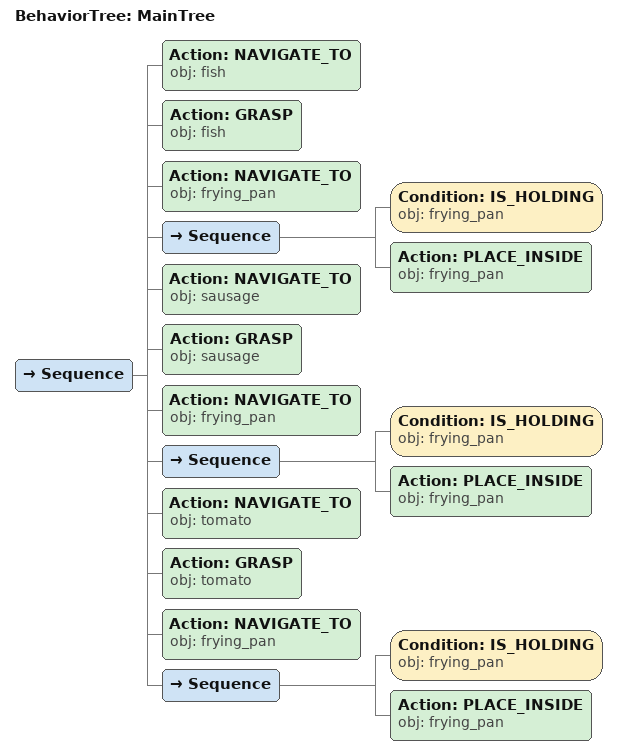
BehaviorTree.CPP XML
<root main_tree_to_execute="MainTree">
  <BehaviorTree ID="MainTree">
    <Sequence>
      <!-- Navigate to fish -->
      <Action ID="NAVIGATE_TO" obj="fish" />
      <!-- Grasp fish -->
      <Action ID="GRASP" obj="fish" />
      <!-- Navigate to frying_pan -->
      <Action ID="NAVIGATE_TO" obj="frying_pan" />
      <Sequence>
        <!-- Check frying_pan is holding before PLACE_INSIDE -->
        <Condition ID="IS_HOLDING" obj="frying_pan" />
        <!-- Place inside frying_pan -->
        <Action ID="PLACE_INSIDE" obj="frying_pan" />
      </Sequence>

      <!-- Navigate to sausage -->
      <Action ID="NAVIGATE_TO" obj="sausage" />
      <!-- Grasp sausage -->
      <Action ID="GRASP" obj="sausage" />
      <!-- Navigate to frying_pan -->
      <Action ID="NAVIGATE_TO" obj="frying_pan" />
      <Sequence>
        <!-- Check frying_pan is holding before PLACE_INSIDE -->
        <Condition ID="IS_HOLDING" obj="frying_pan" />
        <!-- Place inside frying_pan -->
        <Action ID="PLACE_INSIDE" obj="frying_pan" />
      </Sequence>

      <!-- Navigate to tomato -->
      <Action ID="NAVIGATE_TO" obj="tomato" />
      <!-- Grasp tomato -->
      <Action ID="GRASP" obj="tomato" />
      <!-- Navigate to frying_pan -->
      <Action ID="NAVIGATE_TO" obj="frying_pan" />
      <Sequence>
        <!-- Check frying_pan is holding before PLACE_INSIDE -->
        <Condition ID="IS_HOLDING" obj="frying_pan" />
        <!-- Place inside frying_pan -->
        <Action ID="PLACE_INSIDE" obj="frying_pan" />
      </Sequence>

    </Sequence>
  </BehaviorTree>
</root>
